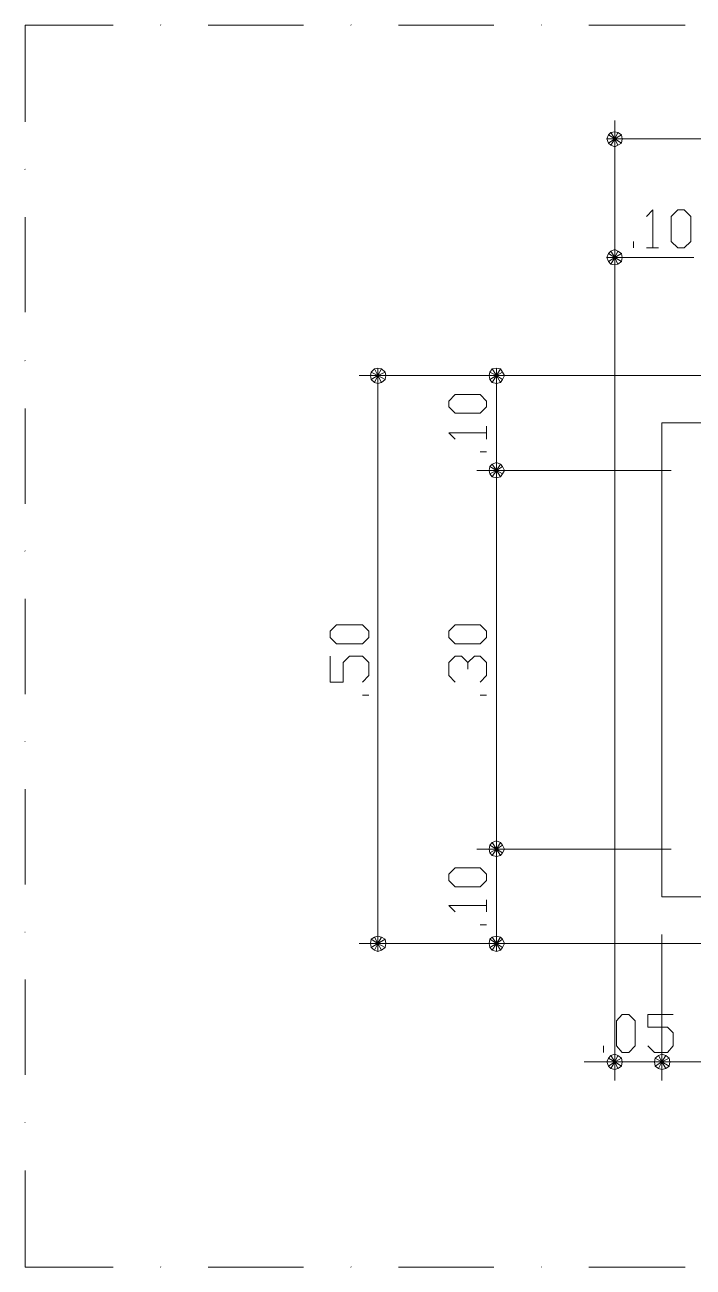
# Model space of a CAD drawing. Header units: millimetres. Extents: x 3240 to 3412, y 1366 to 1426.
# Drawn here: x 3282.03 to 3285.54, y 1376.28 to 1382.8 of the extents above; entities that cross this region are included whole.
import ezdxf

# ---------------------------------------------------------------- set-up
doc = ezdxf.new("R2010")
doc.units = ezdxf.units.MM

msp = doc.modelspace()

# ---------------------------------------------------------------- linework, layer by layer
at = {"color": 7, "linetype": 'Continuous', "lineweight": 15, "true_color": 0x000007}
for points in [[(3282.0321, 1382.2906), (3282.0321, 1382.7984), (3282.4935, 1382.7984)], [(3282.7433, 1382.7984), (3282.7416, 1382.8), (3282.7416, 1382.8)], [(3282.993, 1382.7984), (3283.4925, 1382.7984), (3283.4925, 1382.7984)], [(3283.7422, 1382.7984), (3283.7406, 1382.8), (3283.7406, 1382.8)], [(3283.9919, 1382.7984), (3284.4914, 1382.7984), (3284.4914, 1382.7984)], [(3284.7412, 1382.7984), (3284.7412, 1382.8), (3284.7412, 1382.8)], [(3284.9909, 1382.7984), (3285.4953, 1382.7984), (3285.4953, 1382.7984)], [(3282.0321, 1382.0409), (3282.0304, 1382.0425), (3282.0304, 1382.0425)], [(3285.2919, 1381.7944), (3285.3266, 1381.8292), (3285.3266, 1381.6307)], [(3282.0321, 1381.2917), (3282.0321, 1381.7911), (3282.0321, 1381.7911)], [(3285.2241, 1381.6307), (3285.2241, 1381.6638), (3285.2241, 1381.6638)], [(3285.2919, 1381.6307), (3285.3548, 1381.6307), (3285.3548, 1381.6307)], [(3282.0321, 1381.037), (3282.0304, 1381.0386), (3282.0304, 1381.0386)], [(3282.0321, 1380.2877), (3282.0321, 1380.7872), (3282.0321, 1380.7872)], [(3284.288, 1380.6268), (3284.2549, 1380.6599), (3284.4534, 1380.6599)], [(3284.4534, 1380.6268), (3284.4534, 1380.6946), (3284.4534, 1380.6946)], [(3284.4534, 1380.559), (3284.4203, 1380.559), (3284.4203, 1380.559)], [(3282.0321, 1380.038), (3282.0304, 1380.0397), (3282.0304, 1380.0397)], [(3282.0321, 1379.2888), (3282.0321, 1379.7883), (3282.0321, 1379.7883)], [(3283.8018, 1379.3516), (3283.8348, 1379.3864), (3283.8348, 1379.4542), (3283.8018, 1379.4873), (3283.7339, 1379.4873), (3283.7009, 1379.4542), (3283.7009, 1379.3516), (3283.6331, 1379.3516), (3283.6331, 1379.4873)], [(3284.288, 1379.3516), (3284.2549, 1379.3864), (3284.2549, 1379.4542), (3284.288, 1379.4873), (3284.3227, 1379.4873), (3284.3558, 1379.4542), (3284.3558, 1379.4195)], [(3284.3558, 1379.4542), (3284.3905, 1379.4873), (3284.4203, 1379.4873), (3284.4534, 1379.4542), (3284.4534, 1379.3864), (3284.4203, 1379.3516)], [(3283.8348, 1379.2838), (3283.8018, 1379.2838), (3283.8018, 1379.2838)], [(3284.4534, 1379.2838), (3284.4203, 1379.2838), (3284.4203, 1379.2838)], [(3282.0321, 1379.0391), (3282.0304, 1379.0391), (3282.0304, 1379.0391)], [(3282.0321, 1378.2898), (3282.0321, 1378.7893), (3282.0321, 1378.7893)], [(3284.288, 1378.146), (3284.2549, 1378.179), (3284.4534, 1378.179)], [(3284.4534, 1378.146), (3284.4534, 1378.2088), (3284.4534, 1378.2088)], [(3282.0321, 1378.0401), (3282.0304, 1378.0401), (3282.0304, 1378.0401)], [(3284.4534, 1378.0781), (3284.4203, 1378.0781), (3284.4203, 1378.0781)], [(3282.0321, 1377.2909), (3282.0321, 1377.7904), (3282.0321, 1377.7904)], [(3285.3002, 1377.443), (3285.3349, 1377.4083), (3285.4027, 1377.4083), (3285.4325, 1377.443), (3285.4325, 1377.5109), (3285.4027, 1377.5406), (3285.3002, 1377.5406), (3285.3002, 1377.6084), (3285.4325, 1377.6084)], [(3285.067, 1377.4083), (3285.067, 1377.443), (3285.067, 1377.443)], [(3282.0321, 1377.0411), (3282.0304, 1377.0411), (3282.0304, 1377.0411)], [(3282.4935, 1376.282), (3282.0321, 1376.282), (3282.0321, 1376.7898)], [(3282.7433, 1376.282), (3282.7416, 1376.2837), (3282.7416, 1376.2837)], [(3283.4925, 1376.282), (3282.993, 1376.282), (3282.993, 1376.282)], [(3283.7422, 1376.282), (3283.7406, 1376.2837), (3283.7406, 1376.2837)], [(3284.4914, 1376.282), (3283.9919, 1376.282), (3283.9919, 1376.282)], [(3284.7412, 1376.282), (3284.7412, 1376.2837), (3284.7412, 1376.2837)], [(3285.4953, 1376.282), (3284.9909, 1376.282), (3284.9909, 1376.282)]]:
    msp.add_lwpolyline(points, dxfattribs=at)
at = {"color": 7, "linetype": 'Continuous', "lineweight": 5, "true_color": 0x000007}
for points in [[(3285.1265, 1381.1594), (3285.1265, 1382.2989), (3285.1265, 1382.2989)], [(3285.1646, 1382.2013), (3285.2076, 1382.2013), (3285.2076, 1382.2013)], [(3285.2076, 1382.2013), (3288.0275, 1382.2013), (3288.0275, 1382.2013)], [(3285.1265, 1380.6648), (3285.1265, 1381.6803), (3285.1265, 1381.6803)], [(3285.1646, 1381.5794), (3285.2076, 1381.5794), (3285.2076, 1381.5794)], [(3285.5417, 1381.5794), (3285.2076, 1381.5794), (3285.2076, 1381.5794)], [(3284.9281, 1380.9609), (3283.7852, 1380.9609), (3283.7852, 1380.9609)], [(3283.8828, 1380.9179), (3283.8828, 1380.8798), (3283.8828, 1380.8798)], [(3285.4226, 1380.9609), (3284.4021, 1380.9609), (3284.4021, 1380.9609)], [(3284.5047, 1380.9179), (3284.5047, 1380.8798), (3284.5047, 1380.8798)], [(3283.8828, 1380.8798), (3283.8828, 1378.0599), (3283.8828, 1378.0599)], [(3284.5047, 1380.5424), (3284.5047, 1380.8798), (3284.5047, 1380.8798)], [(3284.5047, 1380.5044), (3284.5047, 1380.5424), (3284.5047, 1380.5424)], [(3285.4226, 1380.4614), (3284.4021, 1380.4614), (3284.4021, 1380.4614)], [(3285.4226, 1380.4614), (3284.4021, 1380.4614), (3284.4021, 1380.4614)], [(3284.5047, 1380.4234), (3284.5047, 1380.3804), (3284.5047, 1380.3804)], [(3284.5047, 1380.3804), (3284.5047, 1378.5561), (3284.5047, 1378.5561)], [(3284.5047, 1378.5181), (3284.5047, 1378.5561), (3284.5047, 1378.5561)], [(3285.4226, 1378.4751), (3284.4021, 1378.4751), (3284.4021, 1378.4751)], [(3285.4226, 1378.4751), (3284.4021, 1378.4751), (3284.4021, 1378.4751)], [(3284.5047, 1378.437), (3284.5047, 1378.3957), (3284.5047, 1378.3957)], [(3284.5047, 1378.3957), (3284.5047, 1378.0599), (3284.5047, 1378.0599)], [(3283.8828, 1378.0186), (3283.8828, 1378.0599), (3283.8828, 1378.0599)], [(3284.5047, 1378.0186), (3284.5047, 1378.0599), (3284.5047, 1378.0599)], [(3284.9281, 1377.9806), (3283.7852, 1377.9806), (3283.7852, 1377.9806)], [(3285.4226, 1377.9806), (3284.4021, 1377.9806), (3284.4021, 1377.9806)], [(3285.1265, 1378.0269), (3285.1265, 1377.2611), (3285.1265, 1377.2611)], [(3285.373, 1378.0269), (3285.373, 1377.2611), (3285.373, 1377.2611)], [(3285.373, 1378.0269), (3285.373, 1377.2611), (3285.373, 1377.2611)], [(3285.0471, 1377.3587), (3284.9661, 1377.3587), (3284.9661, 1377.3587)], [(3285.0852, 1377.3587), (3285.0471, 1377.3587), (3285.0471, 1377.3587)], [(3285.373, 1377.3587), (3285.1265, 1377.3587), (3285.1265, 1377.3587)], [(3285.4143, 1377.3587), (3285.4523, 1377.3587), (3285.4523, 1377.3587)], [(3285.4143, 1377.3587), (3285.4523, 1377.3587), (3285.4523, 1377.3587)], [(3285.4523, 1377.3587), (3287.7777, 1377.3587), (3287.7777, 1377.3587)], [(3285.4523, 1377.3587), (3285.5334, 1377.3587), (3285.5334, 1377.3587)]]:
    msp.add_lwpolyline(points, dxfattribs=at)
for points in [[(3285.0934, 1382.2228), (3285.0852, 1382.2013), (3285.1265, 1382.2013)], [(3285.105, 1382.236), (3285.0934, 1382.2228), (3285.1265, 1382.2013)], [(3285.1265, 1382.2393), (3285.105, 1382.236), (3285.1265, 1382.2013)], [(3285.1431, 1382.236), (3285.1265, 1382.2393), (3285.1265, 1382.2013)], [(3285.1613, 1382.2228), (3285.1431, 1382.236), (3285.1265, 1382.2013)], [(3285.1646, 1382.2013), (3285.1613, 1382.2228), (3285.1265, 1382.2013)], [(3285.0852, 1382.2013), (3285.0934, 1382.1798), (3285.1265, 1382.2013)], [(3285.0934, 1382.1798), (3285.105, 1382.1682), (3285.1265, 1382.2013)], [(3285.105, 1382.1682), (3285.1265, 1382.16), (3285.1265, 1382.2013)], [(3285.1265, 1382.16), (3285.1431, 1382.1682), (3285.1265, 1382.2013)], [(3285.1431, 1382.1682), (3285.1613, 1382.1798), (3285.1265, 1382.2013)], [(3285.1613, 1382.1798), (3285.1646, 1382.2013), (3285.1265, 1382.2013)], [(3285.0934, 1381.6009), (3285.0852, 1381.5794), (3285.1265, 1381.5794)], [(3285.0852, 1381.5794), (3285.0934, 1381.5579), (3285.1265, 1381.5794)], [(3285.105, 1381.6125), (3285.0934, 1381.6009), (3285.1265, 1381.5794)], [(3285.0934, 1381.5579), (3285.105, 1381.5447), (3285.1265, 1381.5794)], [(3285.1265, 1381.6208), (3285.105, 1381.6125), (3285.1265, 1381.5794)], [(3285.105, 1381.5447), (3285.1265, 1381.5414), (3285.1265, 1381.5794)], [(3285.1431, 1381.6125), (3285.1265, 1381.6208), (3285.1265, 1381.5794)], [(3285.1613, 1381.6009), (3285.1431, 1381.6125), (3285.1265, 1381.5794)], [(3285.1646, 1381.5794), (3285.1613, 1381.6009), (3285.1265, 1381.5794)], [(3285.1265, 1381.5414), (3285.1431, 1381.5447), (3285.1265, 1381.5794)], [(3285.1431, 1381.5447), (3285.1613, 1381.5579), (3285.1265, 1381.5794)], [(3285.1613, 1381.5579), (3285.1646, 1381.5794), (3285.1265, 1381.5794)], [(3283.8481, 1380.9774), (3283.8448, 1380.9609), (3283.8828, 1380.9609)], [(3283.8646, 1380.9956), (3283.8481, 1380.9774), (3283.8828, 1380.9609)], [(3283.8828, 1380.9989), (3283.8646, 1380.9956), (3283.8828, 1380.9609)], [(3283.9026, 1380.9956), (3283.8828, 1380.9989), (3283.8828, 1380.9609)], [(3283.9208, 1380.9774), (3283.9026, 1380.9956), (3283.8828, 1380.9609)], [(3283.9241, 1380.9609), (3283.9208, 1380.9774), (3283.8828, 1380.9609)], [(3284.4699, 1380.9774), (3284.4666, 1380.9609), (3284.5047, 1380.9609)], [(3284.4832, 1380.9956), (3284.4699, 1380.9774), (3284.5047, 1380.9609)], [(3284.5047, 1380.9989), (3284.4832, 1380.9956), (3284.5047, 1380.9609)], [(3284.5262, 1380.9956), (3284.5047, 1380.9989), (3284.5047, 1380.9609)], [(3284.5377, 1380.9774), (3284.5262, 1380.9956), (3284.5047, 1380.9609)], [(3284.5477, 1380.9609), (3284.5377, 1380.9774), (3284.5047, 1380.9609)], [(3283.8448, 1380.9609), (3283.8481, 1380.9394), (3283.8828, 1380.9609)], [(3283.8481, 1380.9394), (3283.8646, 1380.9228), (3283.8828, 1380.9609)], [(3283.8646, 1380.9228), (3283.8828, 1380.9179), (3283.8828, 1380.9609)], [(3283.8828, 1380.9179), (3283.9026, 1380.9228), (3283.8828, 1380.9609)], [(3283.9026, 1380.9228), (3283.9208, 1380.9394), (3283.8828, 1380.9609)], [(3283.9208, 1380.9394), (3283.9241, 1380.9609), (3283.8828, 1380.9609)], [(3284.4666, 1380.9609), (3284.4699, 1380.9394), (3284.5047, 1380.9609)], [(3284.4699, 1380.9394), (3284.4832, 1380.9228), (3284.5047, 1380.9609)], [(3284.4832, 1380.9228), (3284.5047, 1380.9179), (3284.5047, 1380.9609)], [(3284.5047, 1380.9179), (3284.5262, 1380.9228), (3284.5047, 1380.9609)], [(3284.5262, 1380.9228), (3284.5377, 1380.9394), (3284.5047, 1380.9609)], [(3284.5377, 1380.9394), (3284.5477, 1380.9609), (3284.5047, 1380.9609)], [(3285.373, 1378.2253), (3287.8571, 1378.2253), (3287.8571, 1380.7111), (3285.373, 1380.7111)], [(3284.4699, 1380.4829), (3284.4666, 1380.4614), (3284.5047, 1380.4614)], [(3284.4699, 1380.4829), (3284.4666, 1380.4614), (3284.5047, 1380.4614)], [(3284.4666, 1380.4614), (3284.4699, 1380.4449), (3284.5047, 1380.4614)], [(3284.4666, 1380.4614), (3284.4699, 1380.4449), (3284.5047, 1380.4614)], [(3284.4832, 1380.4945), (3284.4699, 1380.4829), (3284.5047, 1380.4614)], [(3284.4832, 1380.4945), (3284.4699, 1380.4829), (3284.5047, 1380.4614)], [(3284.4699, 1380.4449), (3284.4832, 1380.4283), (3284.5047, 1380.4614)], [(3284.4699, 1380.4449), (3284.4832, 1380.4283), (3284.5047, 1380.4614)], [(3284.5047, 1380.5044), (3284.4832, 1380.4945), (3284.5047, 1380.4614)], [(3284.5047, 1380.5044), (3284.4832, 1380.4945), (3284.5047, 1380.4614)], [(3284.4832, 1380.4283), (3284.5047, 1380.4234), (3284.5047, 1380.4614)], [(3284.4832, 1380.4283), (3284.5047, 1380.4234), (3284.5047, 1380.4614)], [(3284.5262, 1380.4945), (3284.5047, 1380.5044), (3284.5047, 1380.4614)], [(3284.5262, 1380.4945), (3284.5047, 1380.5044), (3284.5047, 1380.4614)], [(3284.5377, 1380.4829), (3284.5262, 1380.4945), (3284.5047, 1380.4614)], [(3284.5377, 1380.4829), (3284.5262, 1380.4945), (3284.5047, 1380.4614)], [(3284.5477, 1380.4614), (3284.5377, 1380.4829), (3284.5047, 1380.4614)], [(3284.5477, 1380.4614), (3284.5377, 1380.4829), (3284.5047, 1380.4614)], [(3284.5047, 1380.4234), (3284.5262, 1380.4283), (3284.5047, 1380.4614)], [(3284.5262, 1380.4283), (3284.5377, 1380.4449), (3284.5047, 1380.4614)], [(3284.5377, 1380.4449), (3284.5477, 1380.4614), (3284.5047, 1380.4614)], [(3284.5047, 1380.4234), (3284.5262, 1380.4283), (3284.5047, 1380.4614)], [(3284.5262, 1380.4283), (3284.5377, 1380.4449), (3284.5047, 1380.4614)], [(3284.5377, 1380.4449), (3284.5477, 1380.4614), (3284.5047, 1380.4614)], [(3284.4699, 1378.4966), (3284.4666, 1378.4751), (3284.5047, 1378.4751)], [(3284.4699, 1378.4966), (3284.4666, 1378.4751), (3284.5047, 1378.4751)], [(3284.4832, 1378.5098), (3284.4699, 1378.4966), (3284.5047, 1378.4751)], [(3284.4832, 1378.5098), (3284.4699, 1378.4966), (3284.5047, 1378.4751)], [(3284.5047, 1378.5181), (3284.4832, 1378.5098), (3284.5047, 1378.4751)], [(3284.5047, 1378.5181), (3284.4832, 1378.5098), (3284.5047, 1378.4751)], [(3284.5262, 1378.5098), (3284.5047, 1378.5181), (3284.5047, 1378.4751)], [(3284.5262, 1378.5098), (3284.5047, 1378.5181), (3284.5047, 1378.4751)], [(3284.5377, 1378.4966), (3284.5262, 1378.5098), (3284.5047, 1378.4751)], [(3284.5377, 1378.4966), (3284.5262, 1378.5098), (3284.5047, 1378.4751)], [(3284.5477, 1378.4751), (3284.5377, 1378.4966), (3284.5047, 1378.4751)], [(3284.5477, 1378.4751), (3284.5377, 1378.4966), (3284.5047, 1378.4751)], [(3284.4666, 1378.4751), (3284.4699, 1378.4552), (3284.5047, 1378.4751)], [(3284.4666, 1378.4751), (3284.4699, 1378.4552), (3284.5047, 1378.4751)], [(3284.4699, 1378.4552), (3284.4832, 1378.442), (3284.5047, 1378.4751)], [(3284.4699, 1378.4552), (3284.4832, 1378.442), (3284.5047, 1378.4751)], [(3284.4832, 1378.442), (3284.5047, 1378.437), (3284.5047, 1378.4751)], [(3284.4832, 1378.442), (3284.5047, 1378.437), (3284.5047, 1378.4751)], [(3284.5047, 1378.437), (3284.5262, 1378.442), (3284.5047, 1378.4751)], [(3284.5262, 1378.442), (3284.5377, 1378.4552), (3284.5047, 1378.4751)], [(3284.5377, 1378.4552), (3284.5477, 1378.4751), (3284.5047, 1378.4751)], [(3284.5047, 1378.437), (3284.5262, 1378.442), (3284.5047, 1378.4751)], [(3284.5262, 1378.442), (3284.5377, 1378.4552), (3284.5047, 1378.4751)], [(3284.5377, 1378.4552), (3284.5477, 1378.4751), (3284.5047, 1378.4751)], [(3283.8481, 1378.0021), (3283.8448, 1377.9806), (3283.8828, 1377.9806)], [(3283.8448, 1377.9806), (3283.8481, 1377.9591), (3283.8828, 1377.9806)], [(3283.8646, 1378.0136), (3283.8481, 1378.0021), (3283.8828, 1377.9806)], [(3283.8481, 1377.9591), (3283.8646, 1377.9458), (3283.8828, 1377.9806)], [(3283.8828, 1378.0186), (3283.8646, 1378.0136), (3283.8828, 1377.9806)], [(3283.8646, 1377.9458), (3283.8828, 1377.9376), (3283.8828, 1377.9806)], [(3283.9026, 1378.0136), (3283.8828, 1378.0186), (3283.8828, 1377.9806)], [(3283.9208, 1378.0021), (3283.9026, 1378.0136), (3283.8828, 1377.9806)], [(3283.9241, 1377.9806), (3283.9208, 1378.0021), (3283.8828, 1377.9806)], [(3283.8828, 1377.9376), (3283.9026, 1377.9458), (3283.8828, 1377.9806)], [(3283.9026, 1377.9458), (3283.9208, 1377.9591), (3283.8828, 1377.9806)], [(3283.9208, 1377.9591), (3283.9241, 1377.9806), (3283.8828, 1377.9806)], [(3284.4699, 1378.0021), (3284.4666, 1377.9806), (3284.5047, 1377.9806)], [(3284.4666, 1377.9806), (3284.4699, 1377.9591), (3284.5047, 1377.9806)], [(3284.4832, 1378.0136), (3284.4699, 1378.0021), (3284.5047, 1377.9806)], [(3284.4699, 1377.9591), (3284.4832, 1377.9458), (3284.5047, 1377.9806)], [(3284.5047, 1378.0186), (3284.4832, 1378.0136), (3284.5047, 1377.9806)], [(3284.4832, 1377.9458), (3284.5047, 1377.9376), (3284.5047, 1377.9806)], [(3284.5262, 1378.0136), (3284.5047, 1378.0186), (3284.5047, 1377.9806)], [(3284.5377, 1378.0021), (3284.5262, 1378.0136), (3284.5047, 1377.9806)], [(3284.5477, 1377.9806), (3284.5377, 1378.0021), (3284.5047, 1377.9806)], [(3284.5047, 1377.9376), (3284.5262, 1377.9458), (3284.5047, 1377.9806)], [(3284.5262, 1377.9458), (3284.5377, 1377.9591), (3284.5047, 1377.9806)], [(3284.5377, 1377.9591), (3284.5477, 1377.9806), (3284.5047, 1377.9806)], [(3285.105, 1377.3918), (3285.0934, 1377.3785), (3285.1265, 1377.3587)], [(3285.1265, 1377.4), (3285.105, 1377.3918), (3285.1265, 1377.3587)], [(3285.1431, 1377.3918), (3285.1265, 1377.4), (3285.1265, 1377.3587)], [(3285.1613, 1377.3785), (3285.1431, 1377.3918), (3285.1265, 1377.3587)], [(3285.3548, 1377.3918), (3285.3382, 1377.3785), (3285.373, 1377.3587)], [(3285.3548, 1377.3918), (3285.3382, 1377.3785), (3285.373, 1377.3587)], [(3285.373, 1377.4), (3285.3548, 1377.3918), (3285.373, 1377.3587)], [(3285.373, 1377.4), (3285.3548, 1377.3918), (3285.373, 1377.3587)], [(3285.3945, 1377.3918), (3285.373, 1377.4), (3285.373, 1377.3587)], [(3285.3945, 1377.3918), (3285.373, 1377.4), (3285.373, 1377.3587)], [(3285.411, 1377.3785), (3285.3945, 1377.3918), (3285.373, 1377.3587)], [(3285.411, 1377.3785), (3285.3945, 1377.3918), (3285.373, 1377.3587)], [(3285.0934, 1377.3785), (3285.0852, 1377.3587), (3285.1265, 1377.3587)], [(3285.0852, 1377.3587), (3285.0934, 1377.3372), (3285.1265, 1377.3587)], [(3285.0934, 1377.3372), (3285.105, 1377.324), (3285.1265, 1377.3587)], [(3285.105, 1377.324), (3285.1265, 1377.319), (3285.1265, 1377.3587)], [(3285.1646, 1377.3587), (3285.1613, 1377.3785), (3285.1265, 1377.3587)], [(3285.1265, 1377.319), (3285.1431, 1377.324), (3285.1265, 1377.3587)], [(3285.1431, 1377.324), (3285.1613, 1377.3372), (3285.1265, 1377.3587)], [(3285.1613, 1377.3372), (3285.1646, 1377.3587), (3285.1265, 1377.3587)], [(3285.3382, 1377.3785), (3285.3349, 1377.3587), (3285.373, 1377.3587)], [(3285.3382, 1377.3785), (3285.3349, 1377.3587), (3285.373, 1377.3587)], [(3285.3349, 1377.3587), (3285.3382, 1377.3372), (3285.373, 1377.3587)], [(3285.3349, 1377.3587), (3285.3382, 1377.3372), (3285.373, 1377.3587)], [(3285.3382, 1377.3372), (3285.3548, 1377.324), (3285.373, 1377.3587)], [(3285.3382, 1377.3372), (3285.3548, 1377.324), (3285.373, 1377.3587)], [(3285.3548, 1377.324), (3285.373, 1377.319), (3285.373, 1377.3587)], [(3285.3548, 1377.324), (3285.373, 1377.319), (3285.373, 1377.3587)], [(3285.4143, 1377.3587), (3285.411, 1377.3785), (3285.373, 1377.3587)], [(3285.4143, 1377.3587), (3285.411, 1377.3785), (3285.373, 1377.3587)], [(3285.373, 1377.319), (3285.3945, 1377.324), (3285.373, 1377.3587)], [(3285.3945, 1377.324), (3285.411, 1377.3372), (3285.373, 1377.3587)], [(3285.411, 1377.3372), (3285.4143, 1377.3587), (3285.373, 1377.3587)], [(3285.373, 1377.319), (3285.3945, 1377.324), (3285.373, 1377.3587)], [(3285.3945, 1377.324), (3285.411, 1377.3372), (3285.373, 1377.3587)], [(3285.411, 1377.3372), (3285.4143, 1377.3587), (3285.373, 1377.3587)]]:
    msp.add_lwpolyline(points, close=True, dxfattribs=at)
at = {"color": 7, "linetype": 'Continuous', "lineweight": 15, "true_color": 0x000007}
for points in [[(3285.4573, 1381.6307), (3285.4226, 1381.6638), (3285.4226, 1381.7944), (3285.4573, 1381.8292), (3285.4904, 1381.8292), (3285.5251, 1381.7944), (3285.5251, 1381.6638), (3285.4904, 1381.6307)], [(3285.1265, 1377.9806), (3288.1068, 1377.9806), (3288.1068, 1380.9609), (3285.1265, 1380.9609)], [(3284.4534, 1380.7955), (3284.4203, 1380.7624), (3284.288, 1380.7624), (3284.2549, 1380.7955), (3284.2549, 1380.8253), (3284.288, 1380.86), (3284.4203, 1380.86), (3284.4534, 1380.8253)], [(3283.8348, 1379.5848), (3283.8018, 1379.5518), (3283.6661, 1379.5518), (3283.6331, 1379.5848), (3283.6331, 1379.6196), (3283.6661, 1379.6527), (3283.8018, 1379.6527), (3283.8348, 1379.6196)], [(3284.4534, 1379.5848), (3284.4203, 1379.5518), (3284.288, 1379.5518), (3284.2549, 1379.5848), (3284.2549, 1379.6196), (3284.288, 1379.6527), (3284.4203, 1379.6527), (3284.4534, 1379.6196)], [(3284.4534, 1378.3113), (3284.4203, 1378.2766), (3284.288, 1378.2766), (3284.2549, 1378.3113), (3284.2549, 1378.3444), (3284.288, 1378.3775), (3284.4203, 1378.3775), (3284.4534, 1378.3444)], [(3285.1646, 1377.4083), (3285.1348, 1377.443), (3285.1348, 1377.5737), (3285.1646, 1377.6084), (3285.1993, 1377.6084), (3285.2324, 1377.5737), (3285.2324, 1377.443), (3285.1993, 1377.4083)]]:
    msp.add_lwpolyline(points, close=True, dxfattribs=at)

doc.saveas('drawing.dxf')
